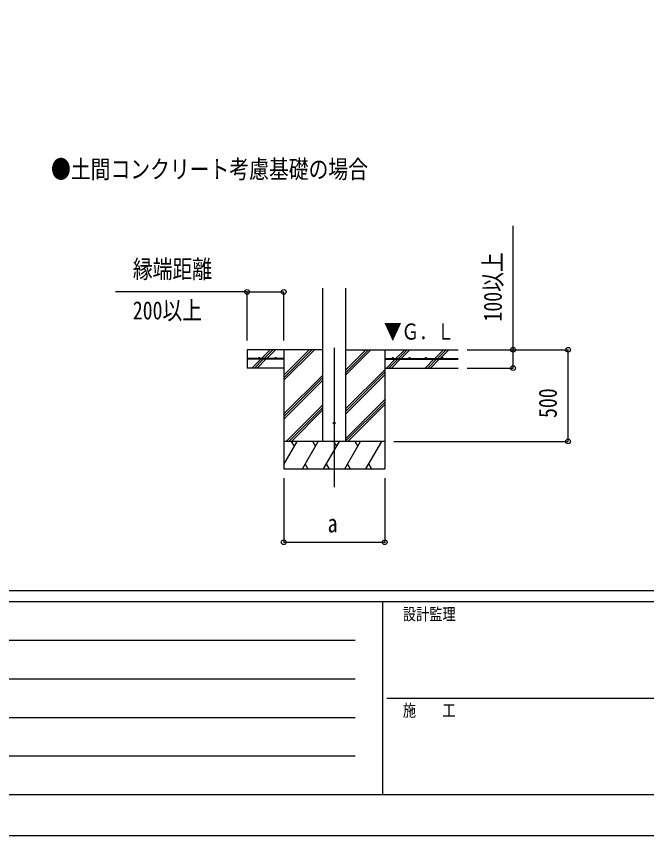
# Model space of a CAD drawing. Units: millimetres, scale not verified. Extents: x -12615 to 12615, y -8910 to 8910.
# Drawn here: x -5912 to -2476, y -8910 to -4442 of the extents above; entities that cross this region are included whole.
import ezdxf
from ezdxf.enums import TextEntityAlignment as Align

# ---------------------------------------------------------------- set-up
doc = ezdxf.new("R2010")
doc.units = ezdxf.units.MM
doc.header["$LTSCALE"] = 40
for name, color, linetype in [('0-2_USER1', 3, 'Continuous'), ('0-4_YKK_12', 2, 'Continuous'), ('0-5_YKK_13', 4, 'Continuous'), ('0-6_YKK_A1', 4, 'Continuous'), ('0-7_YKK_D', 6, 'Continuous'), ('0-8_YKK_ZWAK', 7, 'Continuous')]:
    doc.layers.add(name, color=color, linetype=linetype)
doc.styles.add('ＭＳ ゴシック', font='')
doc.styles.get('ＭＳ ゴシック').set_extended_font_data('MS Gothic')

msp = doc.modelspace()

# ---------------------------------------------------------------- linework, layer by layer
at = {"layer": '0-4_YKK_12'}
msp.add_line((-4178.79, -6250.79), (-4178.79, -7010), dxfattribs=at)
at = {"layer": '0-5_YKK_13'}
msp.add_circle((-4178.79, -6660), 5, dxfattribs=at)
at = {"layer": '0-6_YKK_A1'}
for p, q in [((-4241.29, -6760), (-4241.29, -5924.65)), ((-4116.29, -6760), (-4116.29, -5924.65)), ((-4574.83, -6307.5), (-4527.33, -6260)), ((-4560.68, -6307.5), (-4513.18, -6260)), ((-4546.54, -6307.5), (-4499.04, -6260)), ((-4453.79, -6260), (-4453.79, -6910)), ((-4453.79, -6426.88), (-4286.91, -6260)), ((-4453.79, -6412.74), (-4301.05, -6260)), ((-4453.79, -6398.6), (-4315.19, -6260)), ((-4116.29, -6397.75), (-3978.54, -6260)), ((-4116.29, -6383.61), (-3992.68, -6260)), ((-4116.29, -6369.46), (-4006.83, -6260)), ((-4116.29, -6260), (-3503.79, -6260)), ((-3903.79, -6260), (-3903.79, -6910)), ((-3842.19, -6307.5), (-3794.69, -6260)), ((-3828.05, -6307.5), (-3780.55, -6260)), ((-3813.91, -6307.5), (-3766.41, -6260)), ((-3630.06, -6307.5), (-3582.56, -6260)), ((-3615.92, -6307.5), (-3568.42, -6260)), ((-3601.78, -6307.5), (-3554.28, -6260)), ((-4453.79, -6307.5), (-4653.79, -6307.5)), ((-4453.79, -6312.5), (-4653.79, -6312.5)), ((-4625.92, -6358.6), (-4579.83, -6312.5)), ((-4613.18, -6360), (-4565.68, -6312.5)), ((-4599.04, -6360), (-4551.54, -6312.5)), ((-4453.79, -6307.5), (-4453.79, -6312.5)), ((-3903.79, -6307.5), (-3503.79, -6307.5)), ((-3903.79, -6307.5), (-3903.79, -6312.5)), ((-3903.79, -6312.5), (-3503.79, -6312.5)), ((-3894.69, -6360), (-3847.19, -6312.5)), ((-3880.55, -6360), (-3833.05, -6312.5)), ((-3866.41, -6360), (-3818.91, -6312.5)), ((-3682.56, -6360), (-3635.06, -6312.5)), ((-3668.42, -6360), (-3620.92, -6312.5)), ((-3654.28, -6360), (-3606.78, -6312.5)), ((-4453.79, -6360), (-4653.79, -6360)), ((-4116.29, -6581.59), (-3903.79, -6369.1)), ((-4116.29, -6595.74), (-3903.79, -6383.24)), ((-3903.79, -6360), (-3503.79, -6360)), ((-4453.79, -6610.73), (-4241.29, -6398.23)), ((-4453.79, -6624.87), (-4241.29, -6412.37)), ((-4453.79, -6639.01), (-4241.29, -6426.51)), ((-4116.29, -6609.88), (-3903.79, -6397.38)), ((-4440.93, -6760), (-4241.29, -6560.36)), ((-4116.29, -6743.72), (-3903.79, -6531.23)), ((-4116.29, -6757.87), (-3903.79, -6545.37)), ((-4104.28, -6760), (-3903.79, -6559.51)), ((-4426.79, -6760), (-4241.29, -6574.5)), ((-4412.65, -6760), (-4241.29, -6588.64)), ((-3903.79, -6760), (-4453.79, -6760)), ((-4453.79, -6885.45), (-4381.36, -6760)), ((-4396.36, -6785.98), (-4411.37, -6760)), ((-4352.5, -6910), (-4265.89, -6760)), ((-4280.89, -6785.98), (-4295.89, -6760)), ((-4237.02, -6910), (-4150.42, -6760)), ((-4165.42, -6785.98), (-4180.43, -6760)), ((-4121.56, -6910), (-4034.95, -6760)), ((-4049.95, -6785.98), (-4064.95, -6760)), ((-4006.08, -6910), (-3919.48, -6760)), ((-3949.48, -6760), (-3949.48, -6760)), ((-4453.79, -6910), (-3903.79, -6910)), ((-4337.5, -6884.02), (-4322.5, -6910)), ((-4222.03, -6884.02), (-4207.03, -6910)), ((-4106.56, -6884.02), (-4091.56, -6910)), ((-3991.09, -6884.02), (-3976.09, -6910))]:
    msp.add_line(p, q, dxfattribs=at)
msp.add_lwpolyline([(-4241.29, -6260), (-4653.79, -6260), (-4653.79, -6360)], dxfattribs=at)
for centre in [(-4588.79, -6305), (-4498.79, -6305), (-3858.79, -6305), (-3768.79, -6305), (-3678.79, -6305), (-3588.79, -6305)]:
    msp.add_circle(centre, 2.5, dxfattribs=at)
at = {"layer": '0-7_YKK_D'}
for p, q in [((-4653.79, -5944.74), (-5371.6, -5944.74)), ((-4653.79, -6210), (-4653.79, -5943.74)), ((-4653.79, -5944.74), (-4453.79, -5944.74)), ((-4453.79, -6210), (-4453.79, -5943.74)), ((-3453.79, -6260), (-2902.79, -6260)), ((-3453.79, -6260), (-3202.79, -6260)), ((-2903.79, -6760), (-2903.79, -6260)), ((-3453.79, -6360), (-3202.79, -6360)), ((-3853.79, -6760), (-2902.79, -6760)), ((-4453.79, -6960), (-4453.79, -7311)), ((-3903.79, -6960), (-3903.79, -7311)), ((-4453.79, -7310), (-3903.79, -7310))]:
    msp.add_line(p, q, dxfattribs=at)
msp.add_lwpolyline([(-3203.79, -6360), (-3203.79, -6260), (-3203.79, -5584.8)], dxfattribs=at)
for centre in [(-4653.79, -5944.74), (-4453.79, -5944.74), (-3203.79, -6260), (-2903.79, -6260), (-3203.79, -6360), (-2903.79, -6760), (-4453.79, -7310), (-3903.79, -7310)]:
    msp.add_circle(centre, 12.75, dxfattribs=at)
at = {"layer": '0-8_YKK_ZWAK'}
for p, q in [((11685.06, -7575), (-11714.94, -7575)), ((-3914.94, -7635), (-11714.94, -7635)), ((-3914.94, -7635), (-3914.94, -8685)), ((-14.94, -7635), (-3914.94, -7635)), ((-11587.44, -7845), (-4064.94, -7845)), ((-11587.44, -8055), (-4064.94, -8055)), ((-3892.44, -8160), (-14.94, -8160)), ((-11587.44, -8265), (-4064.94, -8265)), ((-11587.44, -8475), (-4064.94, -8475)), ((-11714.94, -8685), (-3914.94, -8685)), ((-3914.94, -8685), (-14.94, -8685))]:
    msp.add_line(p, q, dxfattribs=at)
msp.add_lwpolyline([(-12615, -8910), (12615, -8910), (12615, 8910), (-12615, 8910)], close=True, dxfattribs=at)

# ---------------------------------------------------------------- texts
at = {"layer": '0-2_USER1', "style": 'ＭＳ ゴシック', "width": 0.8}
msp.add_text('●土間コンクリート考慮基礎の場合', height=98.97, dxfattribs=at).set_placement((-5722.87, -5354.88), align=Align.BOTTOM_LEFT)
at = {"layer": '0-6_YKK_A1', "style": 'ＭＳ ゴシック', "width": 0.8}
msp.add_text('▼Ｇ．Ｌ', height=87.98, dxfattribs=at).set_placement((-3907.66, -6231.55), align=Align.BOTTOM_LEFT)
at = {"layer": '0-7_YKK_D', "style": 'ＭＳ ゴシック', "width": 0.8}
for s, p in [('縁端距離', (-5276.99, -5899.74)), ('200以上', (-5276.99, -6124.74)), ('a', (-4214.79, -7286))]:
    msp.add_text(s, height=98.97, dxfattribs=at).set_placement(p, align=Align.BOTTOM_LEFT)
for s, p in [('100以上', (-3235.79, -6106.4)), ('500', (-2935.79, -6632.4))]:
    msp.add_text(s, height=98.97, rotation=90, dxfattribs=at).set_placement(p, align=Align.BOTTOM_LEFT)
at = {"layer": '0-8_YKK_ZWAK', "style": 'ＭＳ ゴシック', "width": 0.8}
for s, p in [('設計監理', (-3804.94, -7755)), ('施\u3000\u3000工', (-3804.94, -8280))]:
    msp.add_text(s, height=65.98, dxfattribs=at).set_placement(p, align=Align.BOTTOM_LEFT)

doc.saveas('drawing.dxf')
